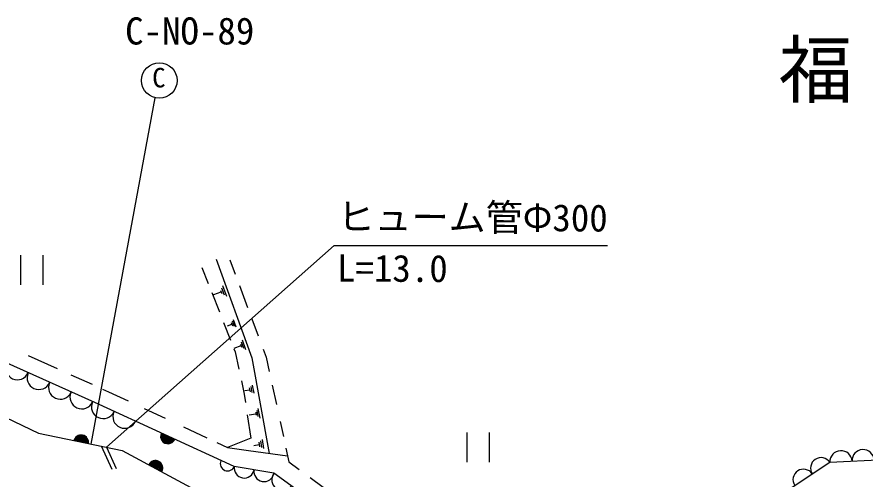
# Model space of a CAD drawing. Units: millimetres, scale not verified. Extents: x 40000 to 680000, y 20000 to 380000.
# Drawn here: x 250185 to 307460, y 277776 to 309007 of the extents above; entities that cross this region are included whole.
import ezdxf
from ezdxf.enums import TextEntityAlignment as Align

# ---------------------------------------------------------------- set-up
doc = ezdxf.new("R2010")
doc.units = ezdxf.units.MM
doc.header["$LTSCALE"] = 1000
for name, color, linetype, lineweight in [('M-BGD', 7, 'Continuous', 25), ('M-STR-STR3', 7, 'Continuous', 25), ('M-STR-STRC', 7, 'Continuous', 25)]:
    doc.layers.add(name, color=color, linetype=linetype, lineweight=lineweight)
doc.layers.add('M-BMK-HTXT', color=7, linetype='Continuous')
doc.styles.add('ＭＳ ゴシック', font='')
doc.styles.get('ＭＳ ゴシック').set_extended_font_data('MS Gothic')

msp = doc.modelspace()

# ---------------------------------------------------------------- linework, layer by layer
at = {"layer": 'M-BGD'}
for p, q in [((250440, 290903), (250440, 292903)), ((251940, 292903), (251940, 290903)), ((263639, 292635), (266049, 285967)), ((264563, 292595), (264927, 291616)), ((262675, 292072), (263099, 290997)), ((263339, 290389), (263854, 289083)), ((263476, 290240), (263976, 290420)), ((263936, 290530), (264016, 290310)), ((264006, 290700), (264176, 290230)), ((264066, 290860), (264326, 290140)), ((265208, 290859), (265761, 289374)), ((236567, 288096), (251629, 280866)), ((264138, 288362), (264610, 287165)), ((264406, 288140), (264696, 288240)), ((264646, 288360), (264736, 288120)), ((264726, 288460), (264856, 288100)), ((264796, 288550), (264966, 288070)), ((266050, 288596), (266477, 287447)), ((255445, 282955), (245765, 287293)), ((265336, 287040), (265486, 286620)), ((265386, 287190), (265626, 286540)), ((264841, 286579), (264924, 286369)), ((264856, 286630), (265316, 286800)), ((265276, 286890), (265346, 286700)), ((266806, 286562), (267013, 286007)), ((250950, 286136), (252908, 285248)), ((264924, 286369), (265171, 285201)), ((266049, 285967), (267210, 279513)), ((267013, 286007), (267220, 285054)), ((253833, 284828), (255264, 284179)), ((265339, 284407), (265527, 283517)), ((266076, 284120), (266176, 283570)), ((267421, 284132), (267710, 282804)), ((255963, 283862), (256369, 283678)), ((256369, 283678), (257696, 283054)), ((265527, 283517), (265615, 282946)), ((265576, 283750), (265906, 283810)), ((265876, 283950), (265926, 283670)), ((265976, 284040), (266056, 283620)), ((264844, 278617), (255445, 282955)), ((258781, 282544), (260192, 281881)), ((266386, 282420), (266456, 282000)), ((266456, 282550), (266576, 281900)), ((265743, 282124), (265988, 280540)), ((265866, 282110), (266326, 282190)), ((266306, 282290), (266336, 282090)), ((261425, 281301), (263000, 280561)), ((267958, 281666), (268180, 280647)), ((251629, 280866), (257293, 279701)), ((280585, 278911), (280585, 280911)), ((282085, 280911), (282085, 278911)), ((263690, 280237), (264402, 279902)), ((265988, 280540), (264402, 279902)), ((266176, 280040), (266546, 280110)), ((266516, 280260), (266566, 279950)), ((266626, 280360), (266706, 279900)), ((266736, 280450), (266846, 279840)), ((256604, 278412), (255896, 279989)), ((256905, 278474), (256258, 279914)), ((257293, 279701), (278701, 268214)), ((264402, 279902), (265827, 279705)), ((265827, 279705), (268459, 279340)), ((268351, 279859), (268464, 279339)), ((305083, 278906), (320059, 279652)), ((268464, 279339), (268539, 278938)), ((268539, 278938), (269244, 278421)), ((267535, 278175), (264844, 278617)), ((301525, 276554), (305083, 278906)), ((279866, 269258), (267535, 278175)), ((269983, 277880), (270861, 277236))]:
    msp.add_line(p, q, dxfattribs=at)
for centre, radius, start, end in [((250213, 285282), 796, 155.6391, 335.6391), ((251663, 284626), 796, 155.6391, 335.6391), ((253112, 283969), 796, 155.6391, 335.6391), ((254561, 283313), 796, 155.6391, 335.6391), ((256010, 282657), 796, 155.6391, 335.6391), ((257460, 282001), 796, 155.6391, 335.6391), ((254518, 280250), 500, 348.6161, 168.6161), ((254518, 280250), 500, 348.6161, 168.6161), ((254518, 280250), 450, 348.6161, 168.6161), ((254518, 280250), 400, 348.6161, 168.6161), ((260384, 280661), 500, 155.0453, 335.0453), ((260384, 280661), 500, 155.0453, 335.0453), ((260384, 280661), 450, 155.0453, 335.0453), ((260384, 280661), 400, 155.0453, 335.0453), ((260384, 280661), 350, 155.0453, 335.0453), ((260384, 280661), 300, 155.0453, 335.0453), ((260384, 280661), 250, 155.0453, 335.0453), ((260384, 280661), 200, 155.0453, 335.0453), ((260384, 280661), 150, 155.0453, 335.0453), ((260384, 280661), 100, 155.0453, 335.0453), ((260384, 280661), 50, 155.0453, 335.0453), ((254518, 280250), 350, 348.6161, 168.6161), ((254518, 280250), 300, 348.6161, 168.6161), ((254518, 280250), 250, 348.6161, 168.6161), ((254518, 280250), 200, 348.6161, 168.6161), ((254518, 280250), 150, 348.6161, 168.6161), ((254518, 280250), 100, 348.6161, 168.6161), ((254518, 280250), 50, 348.6161, 168.6161), ((305832, 278944), 750, 2.8515, 182.8515), ((307329, 279018), 750, 2.8515, 182.8515), ((259536, 278529), 500, 331.8791, 151.8791), ((259536, 278529), 500, 331.8791, 151.8791), ((259536, 278529), 450, 331.8791, 151.8791), ((259536, 278529), 400, 331.8791, 151.8791), ((264410, 278826), 497, 158.0089, 338.0089), ((304490, 278514), 711, 33.4763, 213.4763), ((259536, 278529), 350, 331.8791, 151.8791), ((259536, 278529), 300, 331.8791, 151.8791), ((259536, 278529), 250, 331.8791, 151.8791), ((259536, 278529), 200, 331.8791, 151.8791), ((259536, 278529), 150, 331.8791, 151.8791), ((259536, 278529), 100, 331.8791, 151.8791), ((259536, 278529), 50, 331.8791, 151.8791), ((265536, 278520), 676, 169.796, 349.796), ((266866, 278280), 676, 169.796, 349.796), ((303304, 277730), 711, 33.4763, 213.4763), ((268122, 277733), 729, 144.1059, 324.1058)]:
    msp.add_arc(centre, radius, start, end, dxfattribs=at)
at = {"layer": 'M-STR-STR3'}
for p, q in [((256228, 279920), (271599, 293571)), ((271599, 293571), (290062, 293571))]:
    msp.add_line(p, q, dxfattribs=at)
at = {"layer": 'M-STR-STRC'}
msp.add_line((255200, 280132), (259529, 303542), dxfattribs=at)
msp.add_circle((259796, 304712), 1200, dxfattribs=at)

# ---------------------------------------------------------------- texts
at = {"layer": 'M-BMK-HTXT', "style": 'ＭＳ ゴシック'}
msp.add_text('福\u3000井\u3000上', height=3666, dxfattribs=at).set_placement((301628, 305435), align=Align.MIDDLE_LEFT)
at = {"layer": 'M-STR-STR3', "style": 'ＭＳ ゴシック'}
for s, p in [('ヒューム管Φ300', (271831, 294045)), ('L=13.0', (271790, 290576))]:
    msp.add_text(s, height=1833, rotation=359.707, dxfattribs=at).set_placement(p, align=Align.BOTTOM_LEFT)
at = {"layer": 'M-STR-STRC', "style": 'ＭＳ ゴシック'}
for s, height, p in [('C-NO-89', 1833, (257488, 306594)), ('C', 1320, (259318, 303849))]:
    msp.add_text(s, height=height, dxfattribs=at).set_placement(p, align=Align.BOTTOM_LEFT)

doc.saveas('drawing.dxf')
